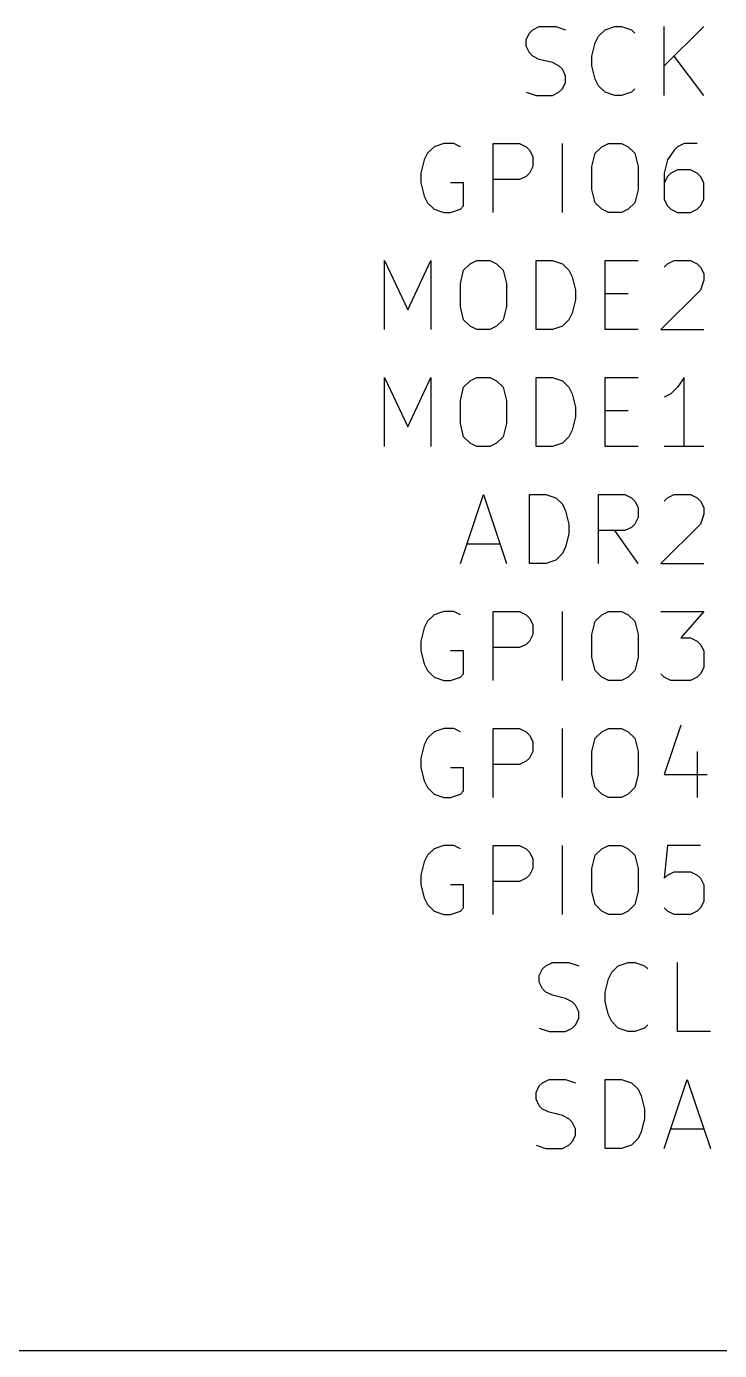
# Model space of a CAD drawing. Extents: x 0.4 to 11.3, y -7.9 to -0.4.
# Drawn here: x 4.95 to 5.542, y -5.15 to -4.018 of the extents above; entities that cross this region are included whole.
import ezdxf

# ---------------------------------------------------------------- set-up
doc = ezdxf.new("R2010")
doc.units = 0
doc.header["$MEASUREMENT"] = 0
doc.layers.add('CYAN2', color=4, linetype='CONTINUOUS')
doc.layers.add('RED2', color=1, linetype='CONTINUOUS')

msp = doc.modelspace()

# ---------------------------------------------------------------- linework, layer by layer
at = {"layer": 'CYAN2', "linetype": 'CONTINUOUS'}
for p, q in [((5.377, -4.0295), (5.3799, -4.0239)), ((5.377, -4.0295), (5.3799, -4.0239)), ((5.3799, -4.0239), (5.3827, -4.0211)), ((5.3799, -4.0239), (5.3827, -4.0211)), ((5.3827, -4.0211), (5.3883, -4.0183)), ((5.3827, -4.0211), (5.3883, -4.0183)), ((5.3883, -4.0183), (5.4023, -4.0183)), ((5.3883, -4.0183), (5.4023, -4.0183)), ((5.4023, -4.0183), (5.4108, -4.0211)), ((5.4023, -4.0183), (5.4108, -4.0211)), ((5.436, -4.0323), (5.4389, -4.0267)), ((5.436, -4.0323), (5.4389, -4.0267)), ((5.4389, -4.0267), (5.4445, -4.0211)), ((5.4389, -4.0267), (5.4445, -4.0211)), ((5.4445, -4.0211), (5.4529, -4.0183)), ((5.4445, -4.0211), (5.4529, -4.0183)), ((5.4529, -4.0183), (5.4585, -4.0183)), ((5.4529, -4.0183), (5.4585, -4.0183)), ((5.4585, -4.0183), (5.4669, -4.0211)), ((5.4585, -4.0183), (5.4669, -4.0211)), ((5.4669, -4.0211), (5.4698, -4.0239)), ((5.4669, -4.0211), (5.4698, -4.0239)), ((5.495, -4.0773), (5.495, -4.0183)), ((5.5288, -4.0183), (5.495, -4.052)), ((5.495, -4.0773), (5.495, -4.0183)), ((5.5288, -4.0183), (5.495, -4.052)), ((5.377, -4.0352), (5.377, -4.0295)), ((5.377, -4.0352), (5.377, -4.0295)), ((5.3799, -4.0408), (5.377, -4.0352)), ((5.3799, -4.0408), (5.377, -4.0352)), ((5.4332, -4.0436), (5.436, -4.0323)), ((5.4332, -4.0436), (5.436, -4.0323)), ((5.3827, -4.0436), (5.3799, -4.0408)), ((5.3827, -4.0436), (5.3799, -4.0408)), ((5.3883, -4.0464), (5.3827, -4.0436)), ((5.3883, -4.0464), (5.3827, -4.0436)), ((5.3995, -4.0492), (5.3883, -4.0464)), ((5.3995, -4.0492), (5.3883, -4.0464)), ((5.4051, -4.052), (5.3995, -4.0492)), ((5.4051, -4.052), (5.3995, -4.0492)), ((5.4332, -4.052), (5.4332, -4.0436)), ((5.4332, -4.052), (5.4332, -4.0436)), ((5.5288, -4.0773), (5.5035, -4.0436)), ((5.5288, -4.0773), (5.5035, -4.0436)), ((5.408, -4.0548), (5.4051, -4.052)), ((5.408, -4.0548), (5.4051, -4.052)), ((5.4108, -4.0604), (5.408, -4.0548)), ((5.4108, -4.0604), (5.408, -4.0548)), ((5.4108, -4.0661), (5.4108, -4.0604)), ((5.4108, -4.0661), (5.4108, -4.0604)), ((5.436, -4.0632), (5.4332, -4.052)), ((5.436, -4.0632), (5.4332, -4.052)), ((5.4051, -4.0745), (5.408, -4.0717)), ((5.4051, -4.0745), (5.408, -4.0717)), ((5.408, -4.0717), (5.4108, -4.0661)), ((5.408, -4.0717), (5.4108, -4.0661)), ((5.4389, -4.0689), (5.436, -4.0632)), ((5.4389, -4.0689), (5.436, -4.0632)), ((5.4445, -4.0745), (5.4389, -4.0689)), ((5.4445, -4.0745), (5.4389, -4.0689)), ((5.4698, -4.0717), (5.4669, -4.0745)), ((5.4698, -4.0717), (5.4669, -4.0745)), ((5.377, -4.0745), (5.3855, -4.0773)), ((5.377, -4.0745), (5.3855, -4.0773)), ((5.3855, -4.0773), (5.3995, -4.0773)), ((5.3855, -4.0773), (5.3995, -4.0773)), ((5.3995, -4.0773), (5.4051, -4.0745)), ((5.3995, -4.0773), (5.4051, -4.0745)), ((5.4529, -4.0773), (5.4445, -4.0745)), ((5.4529, -4.0773), (5.4445, -4.0745)), ((5.4585, -4.0773), (5.4529, -4.0773)), ((5.4585, -4.0773), (5.4529, -4.0773)), ((5.4669, -4.0745), (5.4585, -4.0773)), ((5.4669, -4.0745), (5.4585, -4.0773)), ((5.3068, -4.1183), (5.2984, -4.1211)), ((5.3068, -4.1183), (5.2984, -4.1211)), ((5.3152, -4.1183), (5.3068, -4.1183)), ((5.3152, -4.1183), (5.3068, -4.1183)), ((5.3209, -4.1211), (5.3152, -4.1183)), ((5.3209, -4.1211), (5.3152, -4.1183)), ((5.349, -4.1773), (5.349, -4.1183)), ((5.349, -4.1183), (5.3714, -4.1183)), ((5.349, -4.1773), (5.349, -4.1183)), ((5.349, -4.1183), (5.3714, -4.1183)), ((5.3714, -4.1183), (5.377, -4.1211)), ((5.3714, -4.1183), (5.377, -4.1211)), ((5.408, -4.1773), (5.408, -4.1183)), ((5.408, -4.1773), (5.408, -4.1183)), ((5.4417, -4.1211), (5.4473, -4.1183)), ((5.4417, -4.1211), (5.4473, -4.1183)), ((5.4473, -4.1183), (5.4585, -4.1183)), ((5.4473, -4.1183), (5.4585, -4.1183)), ((5.4585, -4.1183), (5.4641, -4.1211)), ((5.4585, -4.1183), (5.4641, -4.1211)), ((5.5119, -4.1183), (5.5063, -4.1211)), ((5.5119, -4.1183), (5.5063, -4.1211)), ((5.5231, -4.1183), (5.5119, -4.1183)), ((5.5231, -4.1183), (5.5119, -4.1183)), ((5.2928, -4.1267), (5.29, -4.1323)), ((5.2928, -4.1267), (5.29, -4.1323)), ((5.2984, -4.1211), (5.2928, -4.1267)), ((5.2984, -4.1211), (5.2928, -4.1267)), ((5.377, -4.1211), (5.3799, -4.1239)), ((5.377, -4.1211), (5.3799, -4.1239)), ((5.3799, -4.1239), (5.3827, -4.1295)), ((5.3799, -4.1239), (5.3827, -4.1295)), ((5.3827, -4.1295), (5.3827, -4.138)), ((5.3827, -4.1295), (5.3827, -4.138)), ((5.4332, -4.138), (5.436, -4.1267)), ((5.4332, -4.138), (5.436, -4.1267)), ((5.436, -4.1267), (5.4417, -4.1211)), ((5.436, -4.1267), (5.4417, -4.1211)), ((5.4641, -4.1211), (5.4698, -4.1267)), ((5.4641, -4.1211), (5.4698, -4.1267)), ((5.4698, -4.1267), (5.4726, -4.138)), ((5.4698, -4.1267), (5.4726, -4.138)), ((5.5035, -4.1239), (5.4979, -4.1323)), ((5.5035, -4.1239), (5.4979, -4.1323)), ((5.5063, -4.1211), (5.5035, -4.1239)), ((5.5063, -4.1211), (5.5035, -4.1239)), ((5.29, -4.1323), (5.2871, -4.1436)), ((5.29, -4.1323), (5.2871, -4.1436)), ((5.3827, -4.138), (5.3799, -4.1436)), ((5.3827, -4.138), (5.3799, -4.1436)), ((5.4332, -4.1576), (5.4332, -4.138)), ((5.4332, -4.1576), (5.4332, -4.138)), ((5.4726, -4.138), (5.4726, -4.1576)), ((5.4726, -4.138), (5.4726, -4.1576)), ((5.4979, -4.1323), (5.495, -4.1436)), ((5.4979, -4.1323), (5.495, -4.1436)), ((5.5063, -4.1408), (5.5007, -4.1436)), ((5.5063, -4.1408), (5.5007, -4.1436)), ((5.5175, -4.1408), (5.5063, -4.1408)), ((5.5175, -4.1408), (5.5063, -4.1408)), ((5.5231, -4.1436), (5.5175, -4.1408)), ((5.5231, -4.1436), (5.5175, -4.1408)), ((5.2871, -4.1436), (5.2871, -4.152)), ((5.2871, -4.1436), (5.2871, -4.152)), ((5.2871, -4.152), (5.29, -4.1632)), ((5.2871, -4.152), (5.29, -4.1632)), ((5.3237, -4.152), (5.3124, -4.152)), ((5.3237, -4.152), (5.3124, -4.152)), ((5.3237, -4.1717), (5.3237, -4.152)), ((5.3237, -4.1717), (5.3237, -4.152)), ((5.3714, -4.1492), (5.349, -4.1492)), ((5.3714, -4.1492), (5.349, -4.1492)), ((5.377, -4.1464), (5.3714, -4.1492)), ((5.377, -4.1464), (5.3714, -4.1492)), ((5.3799, -4.1436), (5.377, -4.1464)), ((5.3799, -4.1436), (5.377, -4.1464)), ((5.495, -4.1436), (5.495, -4.1661)), ((5.495, -4.1436), (5.495, -4.1661)), ((5.4979, -4.1464), (5.495, -4.152)), ((5.4979, -4.1464), (5.495, -4.152)), ((5.5007, -4.1436), (5.4979, -4.1464)), ((5.5007, -4.1436), (5.4979, -4.1464)), ((5.526, -4.1464), (5.5231, -4.1436)), ((5.526, -4.1464), (5.5231, -4.1436)), ((5.5288, -4.152), (5.526, -4.1464)), ((5.5288, -4.152), (5.526, -4.1464)), ((5.5288, -4.1661), (5.5288, -4.152)), ((5.5288, -4.1661), (5.5288, -4.152)), ((5.29, -4.1632), (5.2928, -4.1689)), ((5.29, -4.1632), (5.2928, -4.1689)), ((5.436, -4.1689), (5.4332, -4.1576)), ((5.436, -4.1689), (5.4332, -4.1576)), ((5.4726, -4.1576), (5.4698, -4.1689)), ((5.4726, -4.1576), (5.4698, -4.1689)), ((5.2928, -4.1689), (5.2984, -4.1745)), ((5.2928, -4.1689), (5.2984, -4.1745)), ((5.2984, -4.1745), (5.3068, -4.1773)), ((5.2984, -4.1745), (5.3068, -4.1773)), ((5.3124, -4.1773), (5.3209, -4.1745)), ((5.3124, -4.1773), (5.3209, -4.1745)), ((5.3209, -4.1745), (5.3237, -4.1717)), ((5.3209, -4.1745), (5.3237, -4.1717)), ((5.4417, -4.1745), (5.436, -4.1689)), ((5.4417, -4.1745), (5.436, -4.1689)), ((5.4473, -4.1773), (5.4417, -4.1745)), ((5.4473, -4.1773), (5.4417, -4.1745)), ((5.4641, -4.1745), (5.4585, -4.1773)), ((5.4641, -4.1745), (5.4585, -4.1773)), ((5.4698, -4.1689), (5.4641, -4.1745)), ((5.4698, -4.1689), (5.4641, -4.1745)), ((5.495, -4.1661), (5.4979, -4.1717)), ((5.495, -4.1661), (5.4979, -4.1717)), ((5.4979, -4.1717), (5.5007, -4.1745)), ((5.4979, -4.1717), (5.5007, -4.1745)), ((5.5007, -4.1745), (5.5063, -4.1773)), ((5.5007, -4.1745), (5.5063, -4.1773)), ((5.5175, -4.1773), (5.5231, -4.1745)), ((5.5175, -4.1773), (5.5231, -4.1745)), ((5.5231, -4.1745), (5.526, -4.1717)), ((5.5231, -4.1745), (5.526, -4.1717)), ((5.526, -4.1717), (5.5288, -4.1661)), ((5.526, -4.1717), (5.5288, -4.1661)), ((5.3068, -4.1773), (5.3124, -4.1773)), ((5.3068, -4.1773), (5.3124, -4.1773)), ((5.4585, -4.1773), (5.4473, -4.1773)), ((5.4585, -4.1773), (5.4473, -4.1773)), ((5.5063, -4.1773), (5.5175, -4.1773)), ((5.5063, -4.1773), (5.5175, -4.1773)), ((5.2562, -4.2773), (5.2562, -4.2183)), ((5.2562, -4.2183), (5.2759, -4.2604)), ((5.2562, -4.2773), (5.2562, -4.2183)), ((5.2562, -4.2183), (5.2759, -4.2604)), ((5.2759, -4.2604), (5.2956, -4.2183)), ((5.2759, -4.2604), (5.2956, -4.2183)), ((5.2956, -4.2183), (5.2956, -4.2773)), ((5.2956, -4.2183), (5.2956, -4.2773)), ((5.3237, -4.2267), (5.3293, -4.2211)), ((5.3237, -4.2267), (5.3293, -4.2211)), ((5.3293, -4.2211), (5.3349, -4.2183)), ((5.3293, -4.2211), (5.3349, -4.2183)), ((5.3349, -4.2183), (5.3461, -4.2183)), ((5.3349, -4.2183), (5.3461, -4.2183)), ((5.3461, -4.2183), (5.3518, -4.2211)), ((5.3461, -4.2183), (5.3518, -4.2211)), ((5.3518, -4.2211), (5.3574, -4.2267)), ((5.3518, -4.2211), (5.3574, -4.2267)), ((5.3855, -4.2773), (5.3855, -4.2183)), ((5.3855, -4.2183), (5.3995, -4.2183)), ((5.3855, -4.2773), (5.3855, -4.2183)), ((5.3855, -4.2183), (5.3995, -4.2183)), ((5.3995, -4.2183), (5.408, -4.2211)), ((5.3995, -4.2183), (5.408, -4.2211)), ((5.408, -4.2211), (5.4136, -4.2267)), ((5.408, -4.2211), (5.4136, -4.2267)), ((5.4445, -4.2773), (5.4445, -4.2183)), ((5.4445, -4.2183), (5.4726, -4.2183)), ((5.4445, -4.2773), (5.4445, -4.2183)), ((5.4445, -4.2183), (5.4726, -4.2183)), ((5.495, -4.2239), (5.4979, -4.2211)), ((5.495, -4.2239), (5.4979, -4.2211)), ((5.4979, -4.2211), (5.5035, -4.2183)), ((5.4979, -4.2211), (5.5035, -4.2183)), ((5.5035, -4.2183), (5.5175, -4.2183)), ((5.5035, -4.2183), (5.5175, -4.2183)), ((5.5175, -4.2183), (5.5231, -4.2211)), ((5.5175, -4.2183), (5.5231, -4.2211)), ((5.5231, -4.2211), (5.526, -4.2239)), ((5.5231, -4.2211), (5.526, -4.2239)), ((5.3209, -4.238), (5.3237, -4.2267)), ((5.3209, -4.238), (5.3237, -4.2267)), ((5.3574, -4.2267), (5.3602, -4.238)), ((5.3574, -4.2267), (5.3602, -4.238)), ((5.4136, -4.2267), (5.4164, -4.2323)), ((5.4136, -4.2267), (5.4164, -4.2323)), ((5.4164, -4.2323), (5.4192, -4.2436)), ((5.4164, -4.2323), (5.4192, -4.2436)), ((5.526, -4.2239), (5.5288, -4.2295)), ((5.526, -4.2239), (5.5288, -4.2295)), ((5.5288, -4.2295), (5.5288, -4.2352)), ((5.5288, -4.2295), (5.5288, -4.2352)), ((5.3209, -4.2576), (5.3209, -4.238)), ((5.3209, -4.2576), (5.3209, -4.238)), ((5.3602, -4.238), (5.3602, -4.2576)), ((5.3602, -4.238), (5.3602, -4.2576)), ((5.4192, -4.2436), (5.4192, -4.252)), ((5.4192, -4.2436), (5.4192, -4.252)), ((5.526, -4.2436), (5.4922, -4.2773)), ((5.526, -4.2436), (5.4922, -4.2773)), ((5.5288, -4.2352), (5.526, -4.2436)), ((5.5288, -4.2352), (5.526, -4.2436)), ((5.4192, -4.252), (5.4164, -4.2632)), ((5.4192, -4.252), (5.4164, -4.2632)), ((5.4445, -4.2464), (5.4641, -4.2464)), ((5.4445, -4.2464), (5.4641, -4.2464)), ((5.3237, -4.2689), (5.3209, -4.2576)), ((5.3237, -4.2689), (5.3209, -4.2576)), ((5.3602, -4.2576), (5.3574, -4.2689)), ((5.3602, -4.2576), (5.3574, -4.2689)), ((5.4164, -4.2632), (5.4136, -4.2689)), ((5.4164, -4.2632), (5.4136, -4.2689)), ((5.3293, -4.2745), (5.3237, -4.2689)), ((5.3293, -4.2745), (5.3237, -4.2689)), ((5.3349, -4.2773), (5.3293, -4.2745)), ((5.3349, -4.2773), (5.3293, -4.2745)), ((5.3461, -4.2773), (5.3349, -4.2773)), ((5.3461, -4.2773), (5.3349, -4.2773)), ((5.3518, -4.2745), (5.3461, -4.2773)), ((5.3518, -4.2745), (5.3461, -4.2773)), ((5.3574, -4.2689), (5.3518, -4.2745)), ((5.3574, -4.2689), (5.3518, -4.2745)), ((5.3995, -4.2773), (5.3855, -4.2773)), ((5.3995, -4.2773), (5.3855, -4.2773)), ((5.408, -4.2745), (5.3995, -4.2773)), ((5.408, -4.2745), (5.3995, -4.2773)), ((5.4136, -4.2689), (5.408, -4.2745)), ((5.4136, -4.2689), (5.408, -4.2745)), ((5.4726, -4.2773), (5.4445, -4.2773)), ((5.4726, -4.2773), (5.4445, -4.2773)), ((5.4922, -4.2773), (5.5288, -4.2773)), ((5.4922, -4.2773), (5.5288, -4.2773)), ((5.2562, -4.3773), (5.2562, -4.3183)), ((5.2562, -4.3183), (5.2759, -4.3604)), ((5.2562, -4.3773), (5.2562, -4.3183)), ((5.2562, -4.3183), (5.2759, -4.3604)), ((5.2759, -4.3604), (5.2956, -4.3183)), ((5.2759, -4.3604), (5.2956, -4.3183)), ((5.2956, -4.3183), (5.2956, -4.3773)), ((5.2956, -4.3183), (5.2956, -4.3773)), ((5.3237, -4.3267), (5.3293, -4.3211)), ((5.3237, -4.3267), (5.3293, -4.3211)), ((5.3293, -4.3211), (5.3349, -4.3183)), ((5.3293, -4.3211), (5.3349, -4.3183)), ((5.3349, -4.3183), (5.3461, -4.3183)), ((5.3349, -4.3183), (5.3461, -4.3183)), ((5.3461, -4.3183), (5.3518, -4.3211)), ((5.3461, -4.3183), (5.3518, -4.3211)), ((5.3518, -4.3211), (5.3574, -4.3267)), ((5.3518, -4.3211), (5.3574, -4.3267)), ((5.3855, -4.3773), (5.3855, -4.3183)), ((5.3855, -4.3183), (5.3995, -4.3183)), ((5.3855, -4.3773), (5.3855, -4.3183)), ((5.3855, -4.3183), (5.3995, -4.3183)), ((5.3995, -4.3183), (5.408, -4.3211)), ((5.3995, -4.3183), (5.408, -4.3211)), ((5.408, -4.3211), (5.4136, -4.3267)), ((5.408, -4.3211), (5.4136, -4.3267)), ((5.4445, -4.3773), (5.4445, -4.3183)), ((5.4445, -4.3183), (5.4726, -4.3183)), ((5.4445, -4.3773), (5.4445, -4.3183)), ((5.4445, -4.3183), (5.4726, -4.3183)), ((5.5119, -4.3183), (5.5063, -4.3267)), ((5.5119, -4.3183), (5.5063, -4.3267)), ((5.5119, -4.3773), (5.5119, -4.3183)), ((5.5119, -4.3773), (5.5119, -4.3183)), ((5.3209, -4.338), (5.3237, -4.3267)), ((5.3209, -4.338), (5.3237, -4.3267)), ((5.3574, -4.3267), (5.3602, -4.338)), ((5.3574, -4.3267), (5.3602, -4.338)), ((5.4136, -4.3267), (5.4164, -4.3323)), ((5.4136, -4.3267), (5.4164, -4.3323)), ((5.4164, -4.3323), (5.4192, -4.3436)), ((5.4164, -4.3323), (5.4192, -4.3436)), ((5.5007, -4.3323), (5.495, -4.3352)), ((5.5007, -4.3323), (5.495, -4.3352)), ((5.5063, -4.3267), (5.5007, -4.3323)), ((5.5063, -4.3267), (5.5007, -4.3323)), ((5.3209, -4.3576), (5.3209, -4.338)), ((5.3209, -4.3576), (5.3209, -4.338)), ((5.3602, -4.338), (5.3602, -4.3576)), ((5.3602, -4.338), (5.3602, -4.3576)), ((5.4192, -4.3436), (5.4192, -4.352)), ((5.4192, -4.3436), (5.4192, -4.352)), ((5.4192, -4.352), (5.4164, -4.3632)), ((5.4192, -4.352), (5.4164, -4.3632)), ((5.4445, -4.3464), (5.4641, -4.3464)), ((5.4445, -4.3464), (5.4641, -4.3464)), ((5.3237, -4.3689), (5.3209, -4.3576)), ((5.3237, -4.3689), (5.3209, -4.3576)), ((5.3602, -4.3576), (5.3574, -4.3689)), ((5.3602, -4.3576), (5.3574, -4.3689)), ((5.4164, -4.3632), (5.4136, -4.3689)), ((5.4164, -4.3632), (5.4136, -4.3689)), ((5.3293, -4.3745), (5.3237, -4.3689)), ((5.3293, -4.3745), (5.3237, -4.3689)), ((5.3349, -4.3773), (5.3293, -4.3745)), ((5.3349, -4.3773), (5.3293, -4.3745)), ((5.3461, -4.3773), (5.3349, -4.3773)), ((5.3461, -4.3773), (5.3349, -4.3773)), ((5.3518, -4.3745), (5.3461, -4.3773)), ((5.3518, -4.3745), (5.3461, -4.3773)), ((5.3574, -4.3689), (5.3518, -4.3745)), ((5.3574, -4.3689), (5.3518, -4.3745)), ((5.3995, -4.3773), (5.3855, -4.3773)), ((5.3995, -4.3773), (5.3855, -4.3773)), ((5.408, -4.3745), (5.3995, -4.3773)), ((5.408, -4.3745), (5.3995, -4.3773)), ((5.4136, -4.3689), (5.408, -4.3745)), ((5.4136, -4.3689), (5.408, -4.3745)), ((5.4726, -4.3773), (5.4445, -4.3773)), ((5.4726, -4.3773), (5.4445, -4.3773)), ((5.5288, -4.3773), (5.495, -4.3773)), ((5.5288, -4.3773), (5.495, -4.3773)), ((5.3209, -4.4773), (5.3405, -4.4183)), ((5.3209, -4.4773), (5.3405, -4.4183)), ((5.3405, -4.4183), (5.3602, -4.4773)), ((5.3405, -4.4183), (5.3602, -4.4773)), ((5.3799, -4.4773), (5.3799, -4.4183)), ((5.3799, -4.4183), (5.3939, -4.4183)), ((5.3799, -4.4773), (5.3799, -4.4183)), ((5.3799, -4.4183), (5.3939, -4.4183)), ((5.3939, -4.4183), (5.4023, -4.4211)), ((5.3939, -4.4183), (5.4023, -4.4211)), ((5.4023, -4.4211), (5.408, -4.4267)), ((5.4023, -4.4211), (5.408, -4.4267)), ((5.4389, -4.4773), (5.4389, -4.4183)), ((5.4389, -4.4183), (5.4613, -4.4183)), ((5.4389, -4.4773), (5.4389, -4.4183)), ((5.4389, -4.4183), (5.4613, -4.4183)), ((5.4613, -4.4183), (5.467, -4.4211)), ((5.4613, -4.4183), (5.467, -4.4211)), ((5.467, -4.4211), (5.4698, -4.4239)), ((5.467, -4.4211), (5.4698, -4.4239)), ((5.4698, -4.4239), (5.4726, -4.4295)), ((5.4698, -4.4239), (5.4726, -4.4295)), ((5.495, -4.4239), (5.4979, -4.4211)), ((5.495, -4.4239), (5.4979, -4.4211)), ((5.4979, -4.4211), (5.5035, -4.4183)), ((5.4979, -4.4211), (5.5035, -4.4183)), ((5.5035, -4.4183), (5.5175, -4.4183)), ((5.5035, -4.4183), (5.5175, -4.4183)), ((5.5175, -4.4183), (5.5231, -4.4211)), ((5.5175, -4.4183), (5.5231, -4.4211)), ((5.5231, -4.4211), (5.526, -4.4239)), ((5.5231, -4.4211), (5.526, -4.4239)), ((5.526, -4.4239), (5.5288, -4.4295)), ((5.526, -4.4239), (5.5288, -4.4295)), ((5.408, -4.4267), (5.4108, -4.4323)), ((5.408, -4.4267), (5.4108, -4.4323)), ((5.4108, -4.4323), (5.4136, -4.4436)), ((5.4108, -4.4323), (5.4136, -4.4436)), ((5.4726, -4.4295), (5.4726, -4.438)), ((5.4726, -4.4295), (5.4726, -4.438)), ((5.5288, -4.4352), (5.526, -4.4436)), ((5.5288, -4.4352), (5.526, -4.4436)), ((5.5288, -4.4295), (5.5288, -4.4352)), ((5.5288, -4.4295), (5.5288, -4.4352)), ((5.4136, -4.4436), (5.4136, -4.452)), ((5.4136, -4.4436), (5.4136, -4.452)), ((5.467, -4.4464), (5.4613, -4.4492)), ((5.467, -4.4464), (5.4613, -4.4492)), ((5.4698, -4.4436), (5.467, -4.4464)), ((5.4698, -4.4436), (5.467, -4.4464)), ((5.4726, -4.438), (5.4698, -4.4436)), ((5.4726, -4.438), (5.4698, -4.4436)), ((5.526, -4.4436), (5.4922, -4.4773)), ((5.526, -4.4436), (5.4922, -4.4773)), ((5.4136, -4.452), (5.4108, -4.4632)), ((5.4136, -4.452), (5.4108, -4.4632)), ((5.4613, -4.4492), (5.4389, -4.4492)), ((5.4613, -4.4492), (5.4389, -4.4492)), ((5.4726, -4.4773), (5.4529, -4.4492)), ((5.4726, -4.4773), (5.4529, -4.4492)), ((5.3265, -4.4604), (5.3546, -4.4604)), ((5.3265, -4.4604), (5.3546, -4.4604)), ((5.408, -4.4689), (5.4023, -4.4745)), ((5.408, -4.4689), (5.4023, -4.4745)), ((5.4108, -4.4632), (5.408, -4.4689)), ((5.4108, -4.4632), (5.408, -4.4689)), ((5.3939, -4.4773), (5.3799, -4.4773)), ((5.3939, -4.4773), (5.3799, -4.4773)), ((5.4023, -4.4745), (5.3939, -4.4773)), ((5.4023, -4.4745), (5.3939, -4.4773)), ((5.4922, -4.4773), (5.5288, -4.4773)), ((5.4922, -4.4773), (5.5288, -4.4773)), ((5.2928, -4.5267), (5.29, -4.5323)), ((5.2928, -4.5267), (5.29, -4.5323)), ((5.2984, -4.5211), (5.2928, -4.5267)), ((5.2984, -4.5211), (5.2928, -4.5267)), ((5.3068, -4.5183), (5.2984, -4.5211)), ((5.3068, -4.5183), (5.2984, -4.5211)), ((5.3152, -4.5183), (5.3068, -4.5183)), ((5.3152, -4.5183), (5.3068, -4.5183)), ((5.3209, -4.5211), (5.3152, -4.5183)), ((5.3209, -4.5211), (5.3152, -4.5183)), ((5.349, -4.5773), (5.349, -4.5183)), ((5.349, -4.5183), (5.3714, -4.5183)), ((5.349, -4.5773), (5.349, -4.5183)), ((5.349, -4.5183), (5.3714, -4.5183)), ((5.3714, -4.5183), (5.377, -4.5211)), ((5.3714, -4.5183), (5.377, -4.5211)), ((5.377, -4.5211), (5.3799, -4.5239)), ((5.377, -4.5211), (5.3799, -4.5239)), ((5.3799, -4.5239), (5.3827, -4.5295)), ((5.3799, -4.5239), (5.3827, -4.5295)), ((5.408, -4.5773), (5.408, -4.5183)), ((5.408, -4.5773), (5.408, -4.5183)), ((5.4332, -4.538), (5.436, -4.5267)), ((5.4332, -4.538), (5.436, -4.5267)), ((5.436, -4.5267), (5.4417, -4.5211)), ((5.436, -4.5267), (5.4417, -4.5211)), ((5.4417, -4.5211), (5.4473, -4.5183)), ((5.4417, -4.5211), (5.4473, -4.5183)), ((5.4473, -4.5183), (5.4585, -4.5183)), ((5.4473, -4.5183), (5.4585, -4.5183)), ((5.4585, -4.5183), (5.4641, -4.5211)), ((5.4585, -4.5183), (5.4641, -4.5211)), ((5.4641, -4.5211), (5.4698, -4.5267)), ((5.4641, -4.5211), (5.4698, -4.5267)), ((5.4698, -4.5267), (5.4726, -4.538)), ((5.4698, -4.5267), (5.4726, -4.538)), ((5.4922, -4.5183), (5.5288, -4.5183)), ((5.4922, -4.5183), (5.5288, -4.5183)), ((5.5288, -4.5183), (5.5091, -4.5408)), ((5.5288, -4.5183), (5.5091, -4.5408)), ((5.29, -4.5323), (5.2871, -4.5436)), ((5.29, -4.5323), (5.2871, -4.5436)), ((5.3827, -4.538), (5.3799, -4.5436)), ((5.3827, -4.538), (5.3799, -4.5436)), ((5.3827, -4.5295), (5.3827, -4.538)), ((5.3827, -4.5295), (5.3827, -4.538)), ((5.4332, -4.5576), (5.4332, -4.538)), ((5.4332, -4.5576), (5.4332, -4.538)), ((5.4726, -4.538), (5.4726, -4.5576)), ((5.4726, -4.538), (5.4726, -4.5576)), ((5.2871, -4.5436), (5.2871, -4.552)), ((5.2871, -4.5436), (5.2871, -4.552)), ((5.3714, -4.5492), (5.349, -4.5492)), ((5.3714, -4.5492), (5.349, -4.5492)), ((5.377, -4.5464), (5.3714, -4.5492)), ((5.377, -4.5464), (5.3714, -4.5492)), ((5.3799, -4.5436), (5.377, -4.5464)), ((5.3799, -4.5436), (5.377, -4.5464)), ((5.5091, -4.5408), (5.5175, -4.5408)), ((5.5091, -4.5408), (5.5175, -4.5408)), ((5.5175, -4.5408), (5.5231, -4.5436)), ((5.5175, -4.5408), (5.5231, -4.5436)), ((5.5231, -4.5436), (5.526, -4.5464)), ((5.5231, -4.5436), (5.526, -4.5464)), ((5.526, -4.5464), (5.5288, -4.552)), ((5.526, -4.5464), (5.5288, -4.552)), ((5.2871, -4.552), (5.29, -4.5632)), ((5.2871, -4.552), (5.29, -4.5632)), ((5.3237, -4.552), (5.3124, -4.552)), ((5.3237, -4.552), (5.3124, -4.552)), ((5.3237, -4.5717), (5.3237, -4.552)), ((5.3237, -4.5717), (5.3237, -4.552)), ((5.436, -4.5689), (5.4332, -4.5576)), ((5.436, -4.5689), (5.4332, -4.5576)), ((5.4726, -4.5576), (5.4698, -4.5689)), ((5.4726, -4.5576), (5.4698, -4.5689)), ((5.5288, -4.552), (5.5288, -4.5661)), ((5.5288, -4.552), (5.5288, -4.5661)), ((5.29, -4.5632), (5.2928, -4.5689)), ((5.29, -4.5632), (5.2928, -4.5689)), ((5.2928, -4.5689), (5.2984, -4.5745)), ((5.2928, -4.5689), (5.2984, -4.5745)), ((5.3209, -4.5745), (5.3237, -4.5717)), ((5.3209, -4.5745), (5.3237, -4.5717)), ((5.4417, -4.5745), (5.436, -4.5689)), ((5.4417, -4.5745), (5.436, -4.5689)), ((5.4698, -4.5689), (5.4641, -4.5745)), ((5.4698, -4.5689), (5.4641, -4.5745)), ((5.495, -4.5745), (5.4922, -4.5717)), ((5.495, -4.5745), (5.4922, -4.5717)), ((5.526, -4.5717), (5.5231, -4.5745)), ((5.526, -4.5717), (5.5231, -4.5745)), ((5.5288, -4.5661), (5.526, -4.5717)), ((5.5288, -4.5661), (5.526, -4.5717)), ((5.2984, -4.5745), (5.3068, -4.5773)), ((5.2984, -4.5745), (5.3068, -4.5773)), ((5.3068, -4.5773), (5.3124, -4.5773)), ((5.3068, -4.5773), (5.3124, -4.5773)), ((5.3124, -4.5773), (5.3209, -4.5745)), ((5.3124, -4.5773), (5.3209, -4.5745)), ((5.4473, -4.5773), (5.4417, -4.5745)), ((5.4473, -4.5773), (5.4417, -4.5745)), ((5.4585, -4.5773), (5.4473, -4.5773)), ((5.4585, -4.5773), (5.4473, -4.5773)), ((5.4641, -4.5745), (5.4585, -4.5773)), ((5.4641, -4.5745), (5.4585, -4.5773)), ((5.5007, -4.5773), (5.495, -4.5745)), ((5.5007, -4.5773), (5.495, -4.5745)), ((5.5175, -4.5773), (5.5007, -4.5773)), ((5.5175, -4.5773), (5.5007, -4.5773)), ((5.5231, -4.5745), (5.5175, -4.5773)), ((5.5231, -4.5745), (5.5175, -4.5773)), ((5.5091, -4.6155), (5.495, -4.6576)), ((5.5091, -4.6155), (5.495, -4.6576)), ((5.2928, -4.6267), (5.29, -4.6323)), ((5.2928, -4.6267), (5.29, -4.6323)), ((5.2984, -4.6211), (5.2928, -4.6267)), ((5.2984, -4.6211), (5.2928, -4.6267)), ((5.3068, -4.6183), (5.2984, -4.6211)), ((5.3068, -4.6183), (5.2984, -4.6211)), ((5.3152, -4.6183), (5.3068, -4.6183)), ((5.3152, -4.6183), (5.3068, -4.6183)), ((5.3209, -4.6211), (5.3152, -4.6183)), ((5.3209, -4.6211), (5.3152, -4.6183)), ((5.349, -4.6773), (5.349, -4.6183)), ((5.349, -4.6183), (5.3714, -4.6183)), ((5.349, -4.6773), (5.349, -4.6183)), ((5.349, -4.6183), (5.3714, -4.6183)), ((5.3714, -4.6183), (5.377, -4.6211)), ((5.3714, -4.6183), (5.377, -4.6211)), ((5.377, -4.6211), (5.3799, -4.6239)), ((5.377, -4.6211), (5.3799, -4.6239)), ((5.3799, -4.6239), (5.3827, -4.6295)), ((5.3799, -4.6239), (5.3827, -4.6295)), ((5.408, -4.6773), (5.408, -4.6183)), ((5.408, -4.6773), (5.408, -4.6183)), ((5.4332, -4.638), (5.436, -4.6267)), ((5.4332, -4.638), (5.436, -4.6267)), ((5.436, -4.6267), (5.4417, -4.6211)), ((5.436, -4.6267), (5.4417, -4.6211)), ((5.4417, -4.6211), (5.4473, -4.6183)), ((5.4417, -4.6211), (5.4473, -4.6183)), ((5.4473, -4.6183), (5.4585, -4.6183)), ((5.4473, -4.6183), (5.4585, -4.6183)), ((5.4585, -4.6183), (5.4641, -4.6211)), ((5.4585, -4.6183), (5.4641, -4.6211)), ((5.4641, -4.6211), (5.4698, -4.6267)), ((5.4641, -4.6211), (5.4698, -4.6267)), ((5.4698, -4.6267), (5.4726, -4.638)), ((5.4698, -4.6267), (5.4726, -4.638)), ((5.29, -4.6323), (5.2871, -4.6436)), ((5.29, -4.6323), (5.2871, -4.6436)), ((5.3827, -4.638), (5.3799, -4.6436)), ((5.3827, -4.638), (5.3799, -4.6436)), ((5.3827, -4.6295), (5.3827, -4.638)), ((5.3827, -4.6295), (5.3827, -4.638)), ((5.4332, -4.6576), (5.4332, -4.638)), ((5.4332, -4.6576), (5.4332, -4.638)), ((5.4726, -4.638), (5.4726, -4.6576)), ((5.4726, -4.638), (5.4726, -4.6576)), ((5.5231, -4.638), (5.5231, -4.6773)), ((5.5231, -4.638), (5.5231, -4.6773)), ((5.2871, -4.6436), (5.2871, -4.652)), ((5.2871, -4.6436), (5.2871, -4.652)), ((5.3714, -4.6492), (5.349, -4.6492)), ((5.3714, -4.6492), (5.349, -4.6492)), ((5.377, -4.6464), (5.3714, -4.6492)), ((5.377, -4.6464), (5.3714, -4.6492)), ((5.3799, -4.6436), (5.377, -4.6464)), ((5.3799, -4.6436), (5.377, -4.6464)), ((5.2871, -4.652), (5.29, -4.6632)), ((5.2871, -4.652), (5.29, -4.6632)), ((5.3237, -4.652), (5.3124, -4.652)), ((5.3237, -4.652), (5.3124, -4.652)), ((5.3237, -4.6717), (5.3237, -4.652)), ((5.3237, -4.6717), (5.3237, -4.652)), ((5.436, -4.6689), (5.4332, -4.6576)), ((5.436, -4.6689), (5.4332, -4.6576)), ((5.4726, -4.6576), (5.4698, -4.6689)), ((5.4726, -4.6576), (5.4698, -4.6689)), ((5.495, -4.6576), (5.5316, -4.6576)), ((5.495, -4.6576), (5.5316, -4.6576)), ((5.29, -4.6632), (5.2928, -4.6689)), ((5.29, -4.6632), (5.2928, -4.6689)), ((5.2928, -4.6689), (5.2984, -4.6745)), ((5.2928, -4.6689), (5.2984, -4.6745)), ((5.3209, -4.6745), (5.3237, -4.6717)), ((5.3209, -4.6745), (5.3237, -4.6717)), ((5.4417, -4.6745), (5.436, -4.6689)), ((5.4417, -4.6745), (5.436, -4.6689)), ((5.4698, -4.6689), (5.4641, -4.6745)), ((5.4698, -4.6689), (5.4641, -4.6745)), ((5.2984, -4.6745), (5.3068, -4.6773)), ((5.2984, -4.6745), (5.3068, -4.6773)), ((5.3068, -4.6773), (5.3124, -4.6773)), ((5.3068, -4.6773), (5.3124, -4.6773)), ((5.3124, -4.6773), (5.3209, -4.6745)), ((5.3124, -4.6773), (5.3209, -4.6745)), ((5.4473, -4.6773), (5.4417, -4.6745)), ((5.4473, -4.6773), (5.4417, -4.6745)), ((5.4585, -4.6773), (5.4473, -4.6773)), ((5.4585, -4.6773), (5.4473, -4.6773)), ((5.4641, -4.6745), (5.4585, -4.6773)), ((5.4641, -4.6745), (5.4585, -4.6773)), ((5.3068, -4.7183), (5.2984, -4.7211)), ((5.3068, -4.7183), (5.2984, -4.7211)), ((5.3152, -4.7183), (5.3068, -4.7183)), ((5.3152, -4.7183), (5.3068, -4.7183)), ((5.3209, -4.7211), (5.3152, -4.7183)), ((5.3209, -4.7211), (5.3152, -4.7183)), ((5.349, -4.7773), (5.349, -4.7183)), ((5.349, -4.7183), (5.3714, -4.7183)), ((5.349, -4.7773), (5.349, -4.7183)), ((5.349, -4.7183), (5.3714, -4.7183)), ((5.3714, -4.7183), (5.377, -4.7211)), ((5.3714, -4.7183), (5.377, -4.7211)), ((5.408, -4.7773), (5.408, -4.7183)), ((5.408, -4.7773), (5.408, -4.7183)), ((5.4417, -4.7211), (5.4473, -4.7183)), ((5.4417, -4.7211), (5.4473, -4.7183)), ((5.4473, -4.7183), (5.4585, -4.7183)), ((5.4473, -4.7183), (5.4585, -4.7183)), ((5.4585, -4.7183), (5.4641, -4.7211)), ((5.4585, -4.7183), (5.4641, -4.7211)), ((5.4979, -4.7183), (5.495, -4.7464)), ((5.4979, -4.7183), (5.495, -4.7464)), ((5.526, -4.7183), (5.4979, -4.7183)), ((5.526, -4.7183), (5.4979, -4.7183)), ((5.2928, -4.7267), (5.29, -4.7323)), ((5.2928, -4.7267), (5.29, -4.7323)), ((5.2984, -4.7211), (5.2928, -4.7267)), ((5.2984, -4.7211), (5.2928, -4.7267)), ((5.377, -4.7211), (5.3799, -4.7239)), ((5.377, -4.7211), (5.3799, -4.7239)), ((5.3799, -4.7239), (5.3827, -4.7295)), ((5.3799, -4.7239), (5.3827, -4.7295)), ((5.3827, -4.7295), (5.3827, -4.738)), ((5.3827, -4.7295), (5.3827, -4.738)), ((5.4332, -4.738), (5.436, -4.7267)), ((5.4332, -4.738), (5.436, -4.7267)), ((5.436, -4.7267), (5.4417, -4.7211)), ((5.436, -4.7267), (5.4417, -4.7211)), ((5.4641, -4.7211), (5.4698, -4.7267)), ((5.4641, -4.7211), (5.4698, -4.7267)), ((5.4698, -4.7267), (5.4726, -4.738)), ((5.4698, -4.7267), (5.4726, -4.738)), ((5.29, -4.7323), (5.2871, -4.7436)), ((5.29, -4.7323), (5.2871, -4.7436)), ((5.3827, -4.738), (5.3799, -4.7436)), ((5.3827, -4.738), (5.3799, -4.7436)), ((5.4332, -4.7576), (5.4332, -4.738)), ((5.4332, -4.7576), (5.4332, -4.738)), ((5.4726, -4.738), (5.4726, -4.7576)), ((5.4726, -4.738), (5.4726, -4.7576)), ((5.4979, -4.7436), (5.5035, -4.7408)), ((5.4979, -4.7436), (5.5035, -4.7408)), ((5.5035, -4.7408), (5.5175, -4.7408)), ((5.5035, -4.7408), (5.5175, -4.7408)), ((5.5175, -4.7408), (5.5231, -4.7436)), ((5.5175, -4.7408), (5.5231, -4.7436)), ((5.2871, -4.7436), (5.2871, -4.752)), ((5.2871, -4.7436), (5.2871, -4.752)), ((5.2871, -4.752), (5.29, -4.7632)), ((5.2871, -4.752), (5.29, -4.7632)), ((5.3237, -4.752), (5.3124, -4.752)), ((5.3237, -4.752), (5.3124, -4.752)), ((5.3237, -4.7717), (5.3237, -4.752)), ((5.3237, -4.7717), (5.3237, -4.752)), ((5.3714, -4.7492), (5.349, -4.7492)), ((5.3714, -4.7492), (5.349, -4.7492)), ((5.377, -4.7464), (5.3714, -4.7492)), ((5.377, -4.7464), (5.3714, -4.7492)), ((5.3799, -4.7436), (5.377, -4.7464)), ((5.3799, -4.7436), (5.377, -4.7464)), ((5.495, -4.7464), (5.4979, -4.7436)), ((5.495, -4.7464), (5.4979, -4.7436)), ((5.5231, -4.7436), (5.526, -4.7464)), ((5.5231, -4.7436), (5.526, -4.7464)), ((5.526, -4.7464), (5.5288, -4.752)), ((5.526, -4.7464), (5.5288, -4.752)), ((5.5288, -4.752), (5.5288, -4.7661)), ((5.5288, -4.752), (5.5288, -4.7661)), ((5.29, -4.7632), (5.2928, -4.7689)), ((5.29, -4.7632), (5.2928, -4.7689)), ((5.436, -4.7689), (5.4332, -4.7576)), ((5.436, -4.7689), (5.4332, -4.7576)), ((5.4726, -4.7576), (5.4698, -4.7689)), ((5.4726, -4.7576), (5.4698, -4.7689)), ((5.2928, -4.7689), (5.2984, -4.7745)), ((5.2928, -4.7689), (5.2984, -4.7745)), ((5.2984, -4.7745), (5.3068, -4.7773)), ((5.2984, -4.7745), (5.3068, -4.7773)), ((5.3124, -4.7773), (5.3209, -4.7745)), ((5.3124, -4.7773), (5.3209, -4.7745)), ((5.3209, -4.7745), (5.3237, -4.7717)), ((5.3209, -4.7745), (5.3237, -4.7717)), ((5.4417, -4.7745), (5.436, -4.7689)), ((5.4417, -4.7745), (5.436, -4.7689)), ((5.4473, -4.7773), (5.4417, -4.7745)), ((5.4473, -4.7773), (5.4417, -4.7745)), ((5.4641, -4.7745), (5.4585, -4.7773)), ((5.4641, -4.7745), (5.4585, -4.7773)), ((5.4698, -4.7689), (5.4641, -4.7745)), ((5.4698, -4.7689), (5.4641, -4.7745)), ((5.4979, -4.7745), (5.495, -4.7717)), ((5.4979, -4.7745), (5.495, -4.7717)), ((5.5035, -4.7773), (5.4979, -4.7745)), ((5.5035, -4.7773), (5.4979, -4.7745)), ((5.5231, -4.7745), (5.5175, -4.7773)), ((5.5231, -4.7745), (5.5175, -4.7773)), ((5.526, -4.7717), (5.5231, -4.7745)), ((5.526, -4.7717), (5.5231, -4.7745)), ((5.5288, -4.7661), (5.526, -4.7717)), ((5.5288, -4.7661), (5.526, -4.7717)), ((5.3068, -4.7773), (5.3124, -4.7773)), ((5.3068, -4.7773), (5.3124, -4.7773)), ((5.4585, -4.7773), (5.4473, -4.7773)), ((5.4585, -4.7773), (5.4473, -4.7773)), ((5.5175, -4.7773), (5.5035, -4.7773)), ((5.5175, -4.7773), (5.5035, -4.7773)), ((5.3939, -4.8211), (5.3995, -4.8183)), ((5.3939, -4.8211), (5.3995, -4.8183)), ((5.3995, -4.8183), (5.4136, -4.8183)), ((5.3995, -4.8183), (5.4136, -4.8183)), ((5.4136, -4.8183), (5.422, -4.8211)), ((5.4136, -4.8183), (5.422, -4.8211)), ((5.4557, -4.8211), (5.4641, -4.8183)), ((5.4557, -4.8211), (5.4641, -4.8183)), ((5.4641, -4.8183), (5.4698, -4.8183)), ((5.4641, -4.8183), (5.4698, -4.8183)), ((5.4698, -4.8183), (5.4782, -4.8211)), ((5.4698, -4.8183), (5.4782, -4.8211)), ((5.5063, -4.8773), (5.5063, -4.8183)), ((5.5063, -4.8773), (5.5063, -4.8183)), ((5.3883, -4.8295), (5.3911, -4.8239)), ((5.3883, -4.8295), (5.3911, -4.8239)), ((5.3883, -4.8352), (5.3883, -4.8295)), ((5.3883, -4.8352), (5.3883, -4.8295)), ((5.3911, -4.8239), (5.3939, -4.8211)), ((5.3911, -4.8239), (5.3939, -4.8211)), ((5.4445, -4.8436), (5.4473, -4.8323)), ((5.4445, -4.8436), (5.4473, -4.8323)), ((5.4473, -4.8323), (5.4501, -4.8267)), ((5.4473, -4.8323), (5.4501, -4.8267)), ((5.4501, -4.8267), (5.4557, -4.8211)), ((5.4501, -4.8267), (5.4557, -4.8211)), ((5.4782, -4.8211), (5.481, -4.8239)), ((5.4782, -4.8211), (5.481, -4.8239)), ((5.3911, -4.8408), (5.3883, -4.8352)), ((5.3911, -4.8408), (5.3883, -4.8352)), ((5.3939, -4.8436), (5.3911, -4.8408)), ((5.3939, -4.8436), (5.3911, -4.8408)), ((5.3995, -4.8464), (5.3939, -4.8436)), ((5.3995, -4.8464), (5.3939, -4.8436)), ((5.4445, -4.852), (5.4445, -4.8436)), ((5.4445, -4.852), (5.4445, -4.8436)), ((5.4108, -4.8492), (5.3995, -4.8464)), ((5.4108, -4.8492), (5.3995, -4.8464)), ((5.4164, -4.852), (5.4108, -4.8492)), ((5.4164, -4.852), (5.4108, -4.8492)), ((5.4192, -4.8548), (5.4164, -4.852)), ((5.4192, -4.8548), (5.4164, -4.852)), ((5.422, -4.8604), (5.4192, -4.8548)), ((5.422, -4.8604), (5.4192, -4.8548)), ((5.4473, -4.8632), (5.4445, -4.852)), ((5.4473, -4.8632), (5.4445, -4.852)), ((5.4192, -4.8717), (5.422, -4.8661)), ((5.4192, -4.8717), (5.422, -4.8661)), ((5.422, -4.8661), (5.422, -4.8604)), ((5.422, -4.8661), (5.422, -4.8604)), ((5.4501, -4.8689), (5.4473, -4.8632)), ((5.4501, -4.8689), (5.4473, -4.8632)), ((5.3883, -4.8745), (5.3967, -4.8773)), ((5.3883, -4.8745), (5.3967, -4.8773)), ((5.3967, -4.8773), (5.4108, -4.8773)), ((5.3967, -4.8773), (5.4108, -4.8773)), ((5.4108, -4.8773), (5.4164, -4.8745)), ((5.4108, -4.8773), (5.4164, -4.8745)), ((5.4164, -4.8745), (5.4192, -4.8717)), ((5.4164, -4.8745), (5.4192, -4.8717)), ((5.4557, -4.8745), (5.4501, -4.8689)), ((5.4557, -4.8745), (5.4501, -4.8689)), ((5.4641, -4.8773), (5.4557, -4.8745)), ((5.4641, -4.8773), (5.4557, -4.8745)), ((5.4698, -4.8773), (5.4641, -4.8773)), ((5.4698, -4.8773), (5.4641, -4.8773)), ((5.4782, -4.8745), (5.4698, -4.8773)), ((5.4782, -4.8745), (5.4698, -4.8773)), ((5.481, -4.8717), (5.4782, -4.8745)), ((5.481, -4.8717), (5.4782, -4.8745)), ((5.5344, -4.8773), (5.5063, -4.8773)), ((5.5344, -4.8773), (5.5063, -4.8773)), ((5.3883, -4.9239), (5.3911, -4.9211)), ((5.3883, -4.9239), (5.3911, -4.9211)), ((5.3911, -4.9211), (5.3967, -4.9183)), ((5.3911, -4.9211), (5.3967, -4.9183)), ((5.3967, -4.9183), (5.4108, -4.9183)), ((5.3967, -4.9183), (5.4108, -4.9183)), ((5.4108, -4.9183), (5.4192, -4.9211)), ((5.4108, -4.9183), (5.4192, -4.9211)), ((5.4445, -4.9773), (5.4445, -4.9183)), ((5.4445, -4.9183), (5.4585, -4.9183)), ((5.4445, -4.9773), (5.4445, -4.9183)), ((5.4445, -4.9183), (5.4585, -4.9183)), ((5.4585, -4.9183), (5.467, -4.9211)), ((5.4585, -4.9183), (5.467, -4.9211)), ((5.467, -4.9211), (5.4726, -4.9267)), ((5.467, -4.9211), (5.4726, -4.9267)), ((5.495, -4.9773), (5.5147, -4.9183)), ((5.495, -4.9773), (5.5147, -4.9183)), ((5.5147, -4.9183), (5.5344, -4.9773)), ((5.5147, -4.9183), (5.5344, -4.9773)), ((5.3855, -4.9295), (5.3883, -4.9239)), ((5.3855, -4.9295), (5.3883, -4.9239)), ((5.3855, -4.9352), (5.3855, -4.9295)), ((5.3855, -4.9352), (5.3855, -4.9295)), ((5.4726, -4.9267), (5.4754, -4.9323)), ((5.4726, -4.9267), (5.4754, -4.9323)), ((5.4754, -4.9323), (5.4782, -4.9436)), ((5.4754, -4.9323), (5.4782, -4.9436)), ((5.3883, -4.9408), (5.3855, -4.9352)), ((5.3883, -4.9408), (5.3855, -4.9352)), ((5.3911, -4.9436), (5.3883, -4.9408)), ((5.3911, -4.9436), (5.3883, -4.9408)), ((5.3967, -4.9464), (5.3911, -4.9436)), ((5.3967, -4.9464), (5.3911, -4.9436)), ((5.4782, -4.9436), (5.4782, -4.952)), ((5.4782, -4.9436), (5.4782, -4.952)), ((5.408, -4.9492), (5.3967, -4.9464)), ((5.408, -4.9492), (5.3967, -4.9464)), ((5.4136, -4.952), (5.408, -4.9492)), ((5.4136, -4.952), (5.408, -4.9492)), ((5.4164, -4.9548), (5.4136, -4.952)), ((5.4164, -4.9548), (5.4136, -4.952)), ((5.4192, -4.9604), (5.4164, -4.9548)), ((5.4192, -4.9604), (5.4164, -4.9548)), ((5.4782, -4.952), (5.4754, -4.9632)), ((5.4782, -4.952), (5.4754, -4.9632)), ((5.4164, -4.9717), (5.4192, -4.9661)), ((5.4164, -4.9717), (5.4192, -4.9661)), ((5.4192, -4.9661), (5.4192, -4.9604)), ((5.4192, -4.9661), (5.4192, -4.9604)), ((5.4754, -4.9632), (5.4726, -4.9689)), ((5.4754, -4.9632), (5.4726, -4.9689)), ((5.5007, -4.9604), (5.5288, -4.9604)), ((5.5007, -4.9604), (5.5288, -4.9604)), ((5.3855, -4.9745), (5.3939, -4.9773)), ((5.3855, -4.9745), (5.3939, -4.9773)), ((5.3939, -4.9773), (5.408, -4.9773)), ((5.3939, -4.9773), (5.408, -4.9773)), ((5.408, -4.9773), (5.4136, -4.9745)), ((5.408, -4.9773), (5.4136, -4.9745)), ((5.4136, -4.9745), (5.4164, -4.9717)), ((5.4136, -4.9745), (5.4164, -4.9717)), ((5.4585, -4.9773), (5.4445, -4.9773)), ((5.4585, -4.9773), (5.4445, -4.9773)), ((5.467, -4.9745), (5.4585, -4.9773)), ((5.467, -4.9745), (5.4585, -4.9773)), ((5.4726, -4.9689), (5.467, -4.9745)), ((5.4726, -4.9689), (5.467, -4.9745))]:
    msp.add_line(p, q, dxfattribs=at)
at = {"layer": 'RED2', "linetype": 'CONTINUOUS'}
msp.add_line((4.35, -5.15), (5.55, -5.15), dxfattribs=at)

doc.saveas('drawing.dxf')
